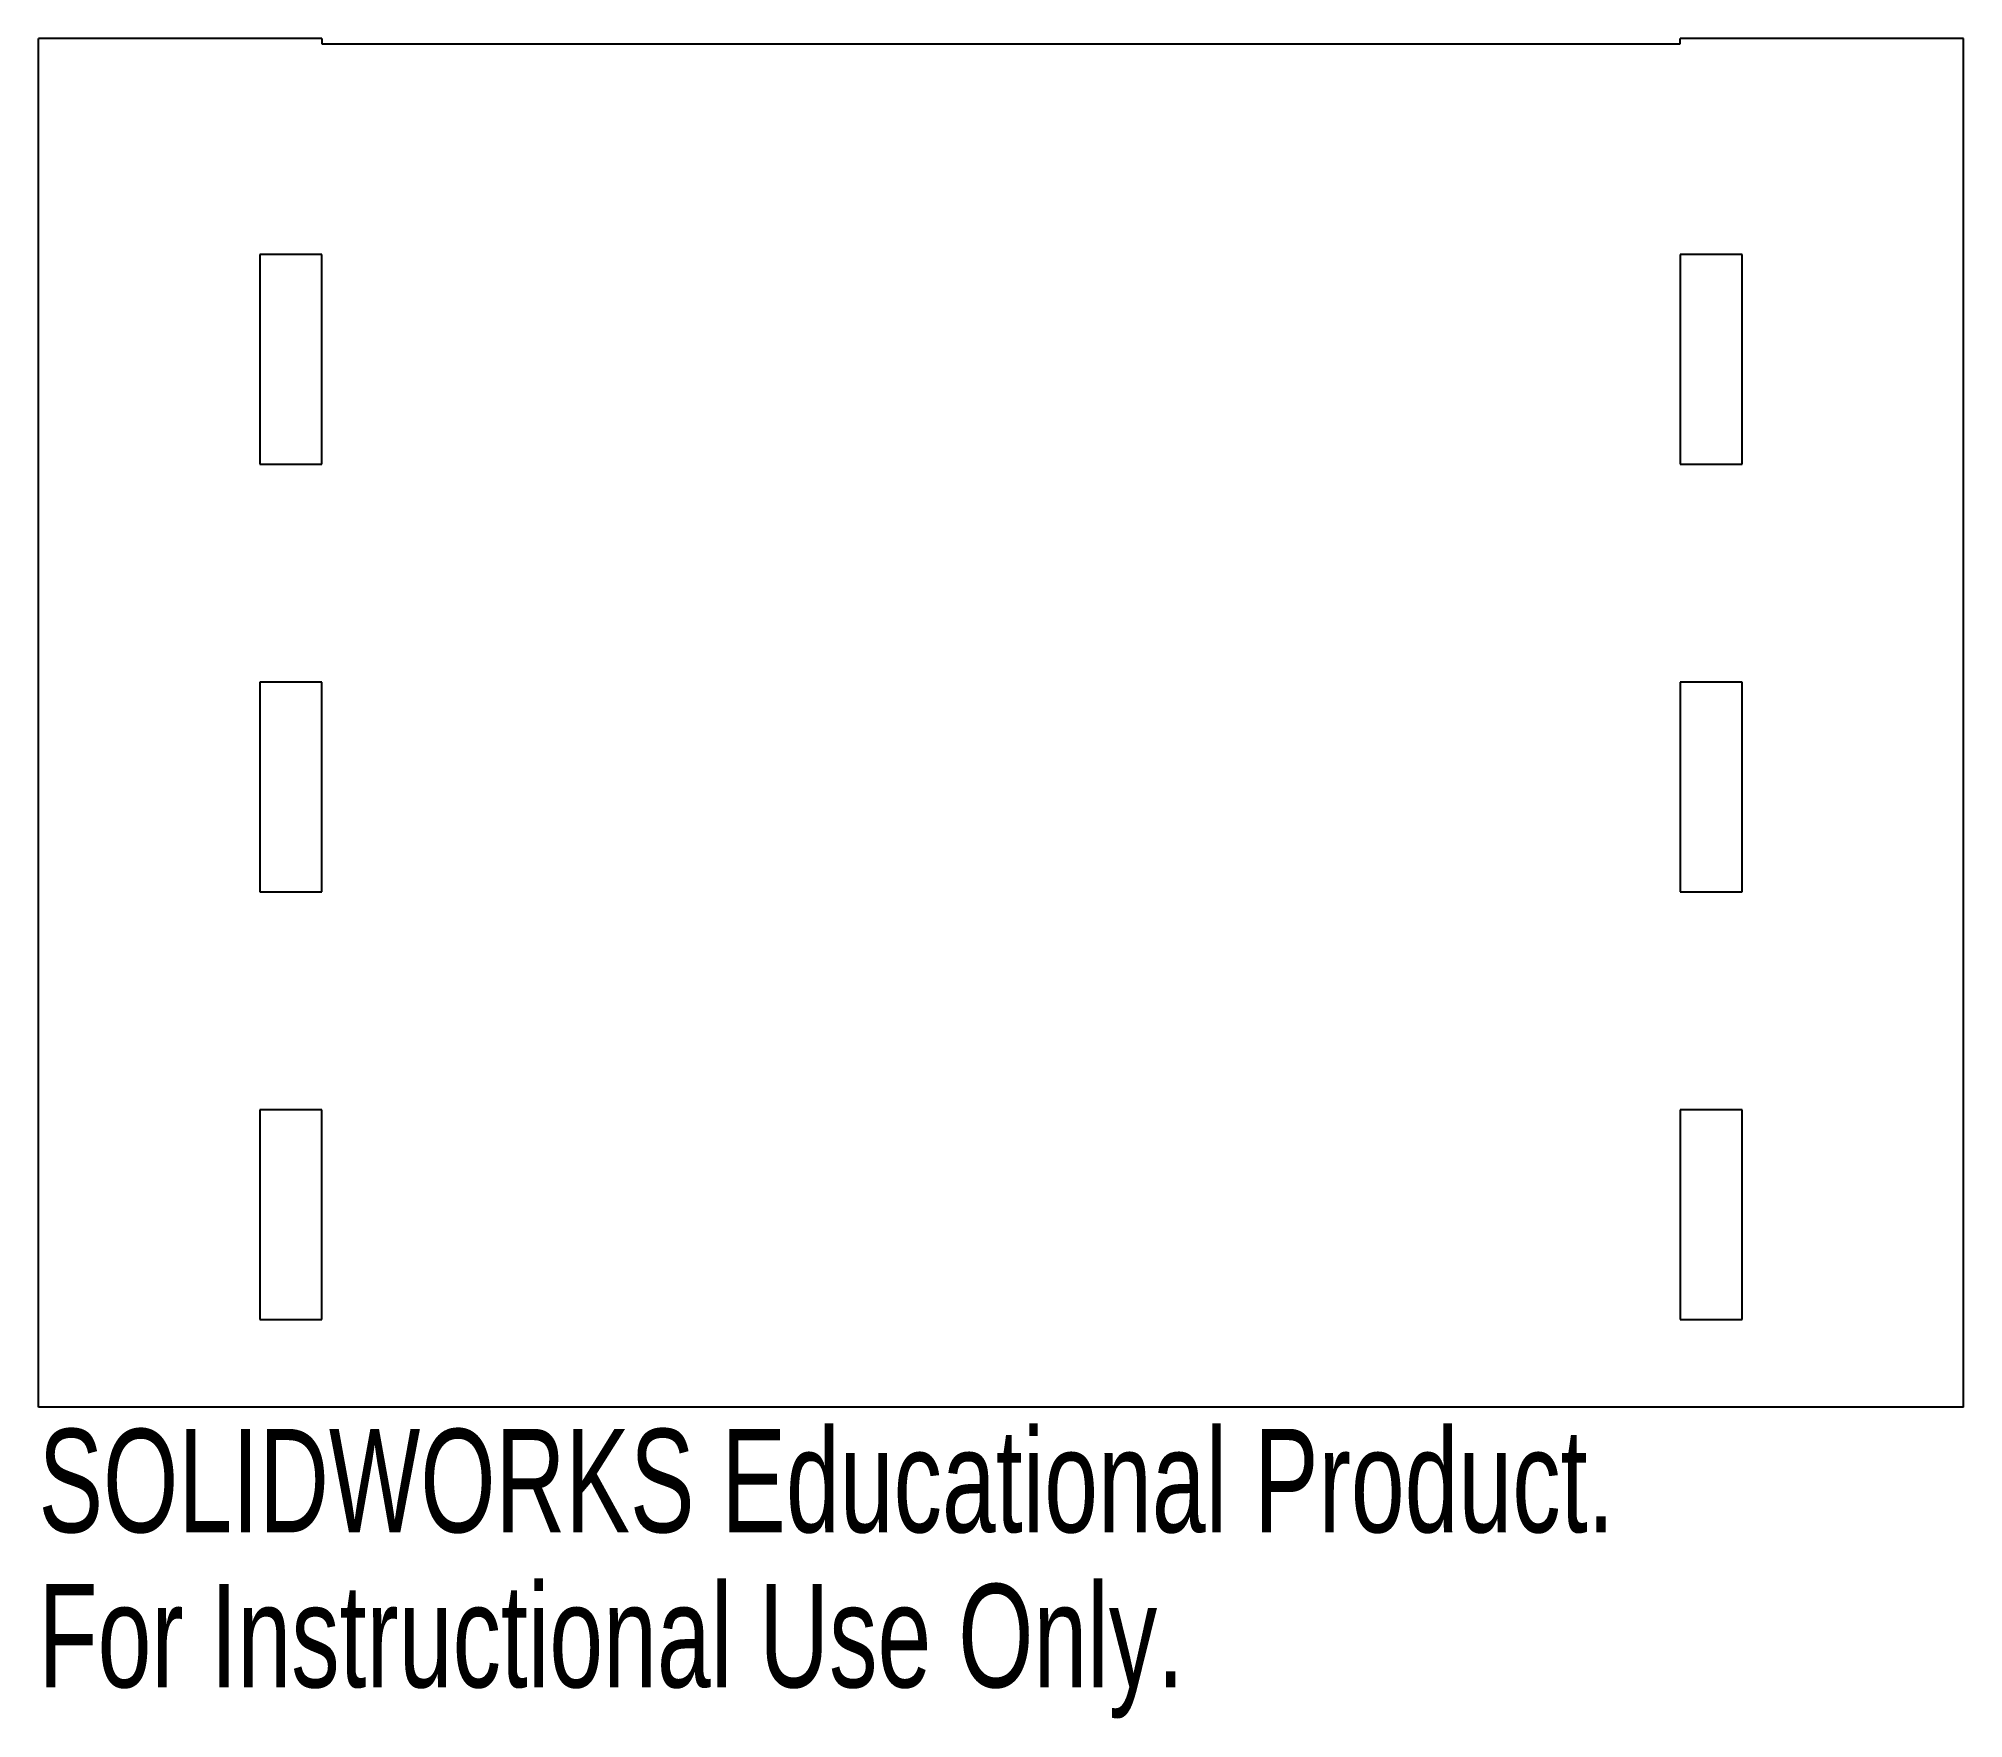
# Model space of a CAD drawing. Header units: millimetres. Extents: x -45 to 45, y -46.6 to 32.
import ezdxf

# ---------------------------------------------------------------- set-up
doc = ezdxf.new("R2010")
doc.units = ezdxf.units.MM
doc.styles.add('SLDTEXTSTYLE0', font='TXT', dxfattribs={"width": 0.7})

msp = doc.modelspace()

# ---------------------------------------------------------------- linework, layer by layer
at = {"color": 7, "linetype": 'Continuous', "lineweight": 25}
for p, q in [((-31.75, 32), (-45, 32)), ((-45, -32), (-45, 32)), ((-31.75, 32), (-31.75, 31.75)), ((-31.75, 31.75), (31.75, 31.75)), ((45, 32), (31.75, 32)), ((31.75, 31.75), (31.75, 32)), ((45, -32), (45, 32)), ((-31.75, 21.9), (-34.65, 21.9)), ((-34.65, 21.9), (-34.65, 12.1)), ((-31.75, 12.1), (-31.75, 21.9)), ((31.75, 21.9), (31.75, 12.1)), ((34.65, 21.9), (31.75, 21.9)), ((34.65, 12.1), (34.65, 21.9)), ((-34.65, 12.1), (-31.75, 12.1)), ((31.75, 12.1), (34.65, 12.1)), ((-34.65, 1.9), (-34.65, -7.9)), ((-31.75, 1.9), (-34.65, 1.9)), ((-31.75, -7.9), (-31.75, 1.9)), ((31.75, 1.9), (31.75, -7.9)), ((34.65, 1.9), (31.75, 1.9)), ((34.65, -7.9), (34.65, 1.9)), ((-34.65, -7.9), (-31.75, -7.9)), ((31.75, -7.9), (34.65, -7.9)), ((-34.65, -18.1), (-34.65, -27.9)), ((-31.75, -18.1), (-34.65, -18.1)), ((-31.75, -27.9), (-31.75, -18.1)), ((31.75, -18.1), (31.75, -27.9)), ((34.65, -18.1), (31.75, -18.1)), ((34.65, -27.9), (34.65, -18.1)), ((-34.65, -27.9), (-31.75, -27.9)), ((31.75, -27.9), (34.65, -27.9)), ((45, -32), (-45, -32))]:
    msp.add_line(p, q, dxfattribs=at)

# ---------------------------------------------------------------- texts
at = {"color": 7, "linetype": 'Continuous', "char_height": 4.83362, "attachment_point": 1, "style": 'SLDTEXTSTYLE0'}
for s, insert in [('SOLIDWORKS Educational Product.', (-45, -33.02)), ('For Instructional Use Only.', (-45, -40.27))]:
    msp.add_mtext(s, dxfattribs=dict(at, insert=insert))

doc.saveas('drawing.dxf')
